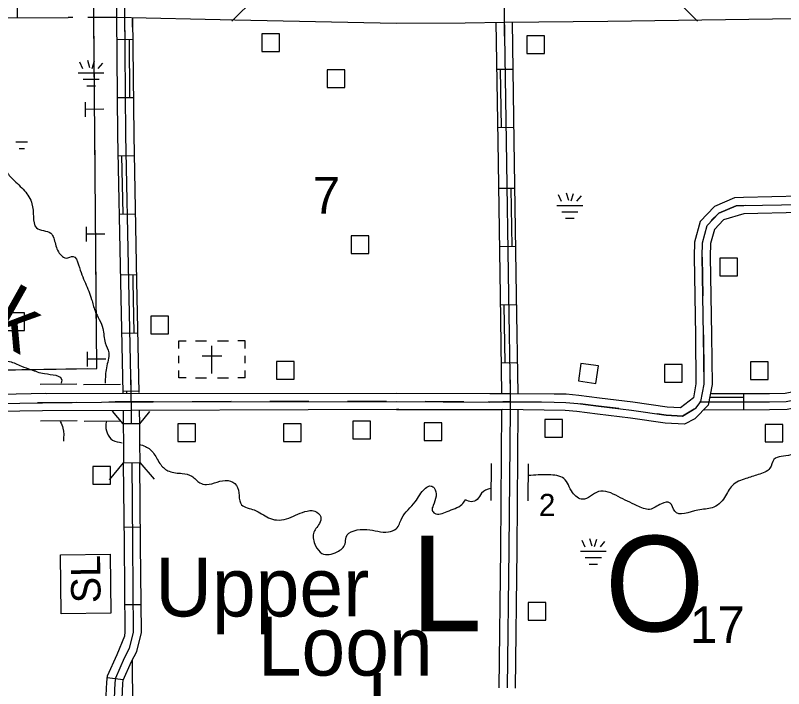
# Model space of a CAD drawing. Extents: x 2421733 to 2717414, y 780717 to 970007.
# Drawn here: x 2587076 to 2597531, y 908407 to 917571 of the extents above; entities that cross this region are included whole.
import ezdxf

# ---------------------------------------------------------------- set-up
doc = ezdxf.new("R2010")
doc.units = 0
for name, color, linetype in [('CR RTE', 7, 'Continuous'), ('CSAH RTE', 7, 'Continuous'), ('DWELLING', 7, 'Continuous'), ('HYDRO', 7, 'Continuous'), ('HYRDO TXT', 7, 'Continuous'), ('MISC SYM', 7, 'Continuous'), ('QUAD BASE SYM', 7, 'Continuous'), ('SECTION', 7, 'Continuous'), ('SECTION CORNER BASE', 7, 'Continuous'), ('SWAMP', 7, 'Continuous'), ('TOWNSHIP BDRY', 7, 'Continuous'), ('TOWNSHIP NAME', 7, 'Continuous'), ('TOWNSHIP ROAD', 7, 'Continuous'), ('TRANSMISSION', 7, 'Continuous')]:
    doc.layers.add(name, color=color, linetype=linetype)

msp = doc.modelspace()

# ---------------------------------------------------------------- linework, layer by layer
at = {"layer": 'CR RTE'}
msp.add_lwpolyline([(2584518.093, 923164.63), (2584867.346, 922889.272), (2585070.652, 922881.025), (2587116.039, 922862.137), (2588413.383, 922850.97), (2588425.547, 920669.635), (2588450.89, 917546.025), (2590060.868, 917509.216), (2592255.893, 917465.589), (2593197.351, 917468.689), (2593728.865, 917479.789), (2595137.8, 917493.106), (2597377.358, 917525.699), (2599009.105, 917550.298), (2600836.464, 917574.262), (2601890.129, 917610.94), (2603440.174, 917720.154), (2604170.931, 917774.695), (2604172.918, 917369.507), (2604175.474, 916829.448), (2604206.688, 916498.954), (2604381.679, 916308.845)], dxfattribs=at)
at = {"layer": 'CSAH RTE'}
for p, q in [((2587413.514, 912552.561), (2587913.483, 912558.12)), ((2588004.895, 912546.786), (2588504.864, 912552.343)), ((2587419.073, 912052.592), (2587919.042, 912058.151)), ((2588010.452, 912046.817), (2588510.421, 912052.374))]:
    msp.add_line(p, q, dxfattribs=at)
for points in [[(2597753.347, 915108.773), (2596984.304, 915091.273), (2596864.036, 915086.961), (2596588.389, 914970.342), (2596395.182, 914767.078), (2596317.034, 914485.016), (2596312.302, 914288.182), (2596329.426, 913215.851), (2596337.53, 912554.746), (2596304.563, 912367.312), (2596126.253, 912227.577), (2595947.513, 912239.848), (2595476.681, 912305.551), (2595025.004, 912361.274), (2594743.181, 912396.445), (2594570.931, 912413.626), (2594409.477, 912416.235), (2593808.782, 912420.255), (2593530.722, 912418.052), (2592262.767, 912426.128), (2587494.462, 912420.613)], [(2593530.808, 912308.057), (2593808.85, 912310.26), (2594408.22, 912306.249), (2594564.573, 912303.722), (2594730.91, 912287.131), (2595011.46, 912252.119), (2595462.346, 912196.494), (2595933.25, 912130.781), (2596153.722, 912118.017), (2596338.455, 912229.638), (2596404.85, 912317.603), (2596447.589, 912549.955), (2596439.407, 913217.403), (2596422.315, 914287.738), (2596426.844, 914476.124), (2596491.644, 914712.41), (2596650.466, 914878.233), (2596885.281, 914977.66), (2596987.526, 914981.326), (2597755.343, 914998.798)], [(2597012.673, 914981.898), (2596885.281, 914977.66), (2596650.466, 914878.233), (2596542.82, 914780.864)], [(2597757.339, 914888.823), (2596990.748, 914871.379), (2596712.543, 914786.124), (2596588.106, 914657.742), (2596536.654, 914467.232), (2596532.328, 914287.294), (2596549.388, 913218.955), (2596557.648, 912545.164), (2596505.137, 912267.894), (2596320.117, 912079.913), (2596181.191, 912008.457), (2595918.987, 912021.714), (2595448.011, 912087.437), (2594997.916, 912142.964), (2594718.639, 912177.817), (2594558.215, 912193.818), (2593700.634, 912207.808)], [(2596422.429, 914280.609), (2596430.859, 913752.676)], [(2596439.29, 913224.743), (2596439.407, 913217.403), (2596445.789, 912696.783)], [(2587490.453, 912423.411), (2585274.979, 912375.913), (2583300.104, 912347.55), (2581716.615, 912319.64), (2579984.933, 912291.564), (2578167.624, 912266.78)], [(2578057.998, 912155.283), (2579986.575, 912181.584), (2581718.474, 912209.664), (2583301.863, 912237.572), (2585276.595, 912265.933), (2587443.981, 912298.528), (2588652.105, 912311.96), (2588650.098, 912311.958), (2592262.481, 912316.136), (2593530.808, 912308.057)], [(2587904.414, 912303.647), (2587443.981, 912298.528), (2587376.45, 912297.512)], [(2588956.353, 912312.312), (2588650.098, 912311.958), (2588652.105, 912311.96), (2588432.381, 912309.517)], [(2590012.353, 912313.533), (2589484.353, 912312.923)], [(2591068.353, 912314.754), (2590540.353, 912314.144)], [(2592124.353, 912315.976), (2591596.353, 912315.365)], [(2593180.334, 912310.289), (2592652.345, 912313.652)], [(2594236.308, 912307.399), (2593808.85, 912310.26), (2593708.321, 912309.463)], [(2595287.192, 912218.102), (2595011.46, 912252.119), (2594763.208, 912283.1)], [(2592266.556, 912204.849), (2587445.42, 912188.545), (2585278.211, 912155.953), (2583303.622, 912127.594), (2581720.333, 912099.688), (2579988.217, 912071.604), (2578168.983, 912046.794)], [(2592294.634, 912205.937), (2592262.195, 912206.144), (2593700.634, 912207.808)], [(2596311.178, 912209.675), (2596153.722, 912118.017), (2595933.25, 912130.781), (2595810.491, 912147.912)]]:
    msp.add_lwpolyline(points, dxfattribs=at)
at = {"layer": 'DWELLING'}
for points in [[(2590430.524, 917319.123), (2590430.524, 917079.123), (2590670.524, 917079.123), (2590670.524, 917319.123)], [(2594036.78, 917294.375), (2594036.78, 917054.375), (2594276.78, 917054.375), (2594276.78, 917294.375)], [(2591318.054, 916828.378), (2591318.054, 916588.378), (2591558.054, 916588.378), (2591558.054, 916828.378)], [(2591646.162, 914571.687), (2591646.162, 914331.687), (2591886.162, 914331.687), (2591886.162, 914571.687)], [(2596664.49, 914267.892), (2596664.49, 914027.892), (2596904.49, 914027.892), (2596904.49, 914267.892)], [(2586961.629, 913520.939), (2586961.629, 913280.939), (2587201.629, 913280.939), (2587201.629, 913520.939)], [(2588918.628, 913478.451), (2588918.628, 913238.451), (2589158.628, 913238.451), (2589158.628, 913478.451)], [(2590629.732, 912859.46), (2590629.732, 912619.46), (2590869.732, 912619.46), (2590869.732, 912859.46)], [(2594771.898, 912832.781), (2594739.471, 912594.982), (2594977.27, 912562.555), (2595009.697, 912800.354)], [(2595909.984, 912819.264), (2595909.984, 912579.264), (2596149.984, 912579.264), (2596149.984, 912819.264)], [(2597079.674, 912853.788), (2597079.674, 912613.788), (2597319.674, 912613.788), (2597319.674, 912853.788)], [(2591669.518, 912047.856), (2591669.518, 911807.856), (2591909.518, 911807.856), (2591909.518, 912047.856)], [(2594282.174, 912071.224), (2594282.174, 911831.224), (2594522.174, 911831.224), (2594522.174, 912071.224)], [(2589288.827, 912013.412), (2589288.827, 911773.412), (2589528.827, 911773.412), (2589528.827, 912013.412)], [(2590723.598, 912012.802), (2590723.598, 911772.802), (2590963.598, 911772.802), (2590963.598, 912012.802)], [(2592638.274, 912024.32), (2592638.274, 911784.32), (2592878.274, 911784.32), (2592878.274, 912024.32)], [(2597280.567, 912004.705), (2597280.567, 911764.705), (2597520.567, 911764.705), (2597520.567, 912004.705)], [(2588129.035, 911428.876), (2588129.035, 911188.876), (2588369.035, 911188.876), (2588369.035, 911428.876)], [(2594055.49, 909580.939), (2594055.49, 909340.939), (2594295.49, 909340.939), (2594295.49, 909580.939)]]:
    msp.add_lwpolyline(points, close=True, dxfattribs=at)
at = {"layer": 'HYDRO'}
for points in [[(2585020.202, 917322.969), (2584924.206, 917198.02), (2584942.491, 917045.593), (2585018.925, 916927.333), (2585243.854, 916819.275), (2585360.414, 916709.086), (2585416.821, 916562.721), (2585439.248, 916322.039), (2585541.801, 916183.751), (2585640.34, 916045.459), (2585746.805, 915977.381), (2585891.282, 915989.584), (2586128.041, 916025.964), (2586244.452, 916018.075), (2586433.248, 915915.992), (2586634.194, 915739.706), (2586728.541, 915723.768), (2586822.981, 915643.642), (2586947.686, 915453.226), (2587044.186, 915336.995), (2587200.946, 915184.729), (2587301.55, 915006.321), (2587321.877, 914829.825), (2587362.234, 914679.43), (2587557.01, 914605.437), (2587621.447, 914457.075), (2587701.948, 914302.715), (2587766.218, 914268.689), (2587862.516, 914290.865), (2587934.931, 914176.613), (2588029.623, 913923.98), (2588114.232, 913705.435), (2588160.618, 913549.029), (2588267.335, 913308.445), (2588299.732, 913111.905), (2588346.083, 912979.569), (2588314.441, 912773.786), (2588300.194, 912567.209)], [(2579597.034, 916443.66), (2579709.788, 916191.047), (2579858.479, 916066.854), (2580015.104, 916006.858), (2580157.574, 916019.058), (2580336.128, 916059.383), (2580544.844, 916059.624), (2580701.626, 915891.31), (2580856.174, 915879.454), (2580916.289, 915941.706), (2580892.087, 916023.92), (2580954.232, 916070.127), (2581235.196, 916070.452), (2581379.823, 915980.354), (2581592.643, 915918.418), (2581757.16, 915950.702), (2582068.2, 915969.115), (2582202.62, 915997.353), (2582369.17, 916011.587), (2582527.726, 916003.747), (2582644.034, 916066.064), (2582834.365, 916286.932), (2583012.919, 916327.257), (2583129.397, 916273.232), (2583294.236, 916084.869), (2583382.735, 915950.576), (2583403.071, 915768.063), (2583497.684, 915569.589), (2583612.205, 915481.462), (2583712.755, 915341.166), (2583698.868, 915230.826), (2583783.359, 915092.517), (2583869.901, 914924.122), (2584056.828, 914727.76), (2584191.397, 914653.698), (2584263.876, 914495.316), (2584213.836, 914404.993), (2584296.259, 914308.805), (2584364.513, 914294.843), (2584503.149, 914184.679), (2584629.802, 914034.383), (2584762.508, 913862.03), (2584993.461, 913751.973), (2585202.314, 913657.937), (2585407.223, 913515.756), (2585596.011, 913419.691), (2585816.861, 913355.758), (2585979.559, 913259.663), (2586168.487, 913067.316), (2586395.411, 912967.284), (2586618.271, 912901.347), (2586816.994, 912873.494), (2586997.633, 912859.662), (2587158.274, 912797.665), (2587288.792, 912749.675), (2587473.888, 912695.429), (2587706.434, 912605.733), (2587698.739, 912566.421)], [(2587687.342, 912044.258), (2587723.204, 911954.603), (2587730.328, 911776.519)], [(2588314.376, 912047.219), (2588307.318, 912011.589), (2588399.921, 911790.766), (2588528.141, 911755.149)], [(2597802.547, 912062.028), (2597780.804, 911876.066), (2597780.362, 911715.727), (2597627.658, 911587.965), (2597398.957, 911524.594), (2597344.512, 911408.529), (2597183.901, 911320.879), (2597017.37, 911267.321), (2596832.687, 911173.739), (2596727.994, 911009.74), (2596557.21, 910868.009), (2596364.686, 910838.589), (2596047.909, 910821.611), (2595986.076, 910934.057), (2595867.777, 910924.432), (2595707.194, 910846.803), (2595536.941, 910897.48), (2595278.691, 911022.609), (2595010.257, 911089.649), (2594795.472, 910984.142), (2594659.408, 911074.789), (2594539.663, 911267.6), (2594333.322, 911316.393), (2594058.704, 911308.456)], [(2588764.389, 911730.345), (2588845.653, 911704.398), (2588962.199, 911604.238), (2589054.732, 911455.909), (2589169.256, 911365.776), (2589345.905, 911335.892), (2589476.405, 911299.937), (2589586.918, 911207.794), (2589675.253, 911185.831), (2589970.186, 911240.331), (2590084.674, 911174.269), (2590155.302, 910909.573), (2590327.996, 910839.566), (2590522.822, 910731.473), (2590629.227, 910703.514), (2590765.672, 910719.719), (2591014.384, 910816.289), (2591150.843, 910822.465), (2591231.23, 910746.334), (2591213.303, 910654.042), (2591131.217, 910519.552), (2591159.559, 910351.09)], [(2591159.559, 910351.09), (2591248.014, 910246.886), (2591454.691, 910269.189), (2591562.904, 910377.633), (2591576.82, 910467.914), (2591857.631, 910572.546), (2592152.689, 910540.792), (2592258.992, 910583.039), (2592333.039, 910725.543), (2592517.347, 910948.411), (2592655.549, 911135.119), (2592733.773, 911165.298), (2592773.949, 911139.268), (2592762.256, 910900.553), (2592748.305, 910834.342), (2592780.473, 910794.261), (2592951.023, 910818.529), (2593151.57, 910915.044), (2593201.651, 910977.285)], [(2593547.622, 911131.748), (2593418.528, 911066.918), (2593360.162, 910982.934), (2593279.889, 910951.135), (2593201.651, 910977.285)]]:
    msp.add_spline(points, degree=3, dxfattribs=at)
at = {"layer": 'MISC SYM'}
for p, q in [((2589302.582, 913039.19), (2589302.582, 913139.19)), ((2589302.582, 913139.19), (2589402.582, 913139.19)), ((2589527.582, 913139.19), (2589677.582, 913139.19)), ((2589827.582, 913139.19), (2589977.582, 913139.19)), ((2590202.582, 913139.19), (2590102.582, 913139.19)), ((2590202.582, 913039.19), (2590202.582, 913139.19)), ((2589751.577, 912697.5), (2589751.577, 913074.37)), ((2589302.582, 912839.19), (2589302.582, 912939.19)), ((2589620.415, 912938.334), (2589883.554, 912937.039)), ((2590202.582, 912839.19), (2590202.582, 912939.19)), ((2589302.582, 912639.19), (2589302.582, 912739.19)), ((2590202.582, 912639.19), (2590202.582, 912739.19)), ((2589402.582, 912639.19), (2589302.582, 912639.19)), ((2589527.582, 912639.19), (2589677.582, 912639.19)), ((2589827.582, 912639.19), (2589977.582, 912639.19)), ((2590202.582, 912639.19), (2590102.582, 912639.19))]:
    msp.add_line(p, q, dxfattribs=at)
msp.add_lwpolyline([(2588374.889, 909436.172), (2587700.708, 909427.638), (2587690.583, 910227.574), (2588364.764, 910236.108)], close=True, dxfattribs=at)
at = {"layer": 'QUAD BASE SYM'}
for p, q in [((2590022.407, 923830.161), (2596358.407, 917494.161)), ((2590022.407, 917494.161), (2596358.407, 923830.161))]:
    msp.add_line(p, q, dxfattribs=at)
at = {"layer": 'SECTION CORNER BASE'}
for p, q in [((2588559.575, 917953.551), (2588560.451, 917353.551)), ((2593728.025, 917889.769), (2593726.369, 917289.771)), ((2588649.66, 912611.958), (2588650.536, 912011.958)), ((2593809.678, 912610.259), (2593808.022, 912010.261)), ((2588350.098, 912311.52), (2588950.098, 912312.396)), ((2588650.098, 912311.958), (2588650.098, 912311.958)), ((2593508.851, 912311.088), (2594108.849, 912309.432)), ((2593808.85, 912310.26), (2593808.85, 912310.26))]:
    msp.add_line(p, q, dxfattribs=at)
at = {"layer": 'SWAMP'}
for p, q in [((2588091.864, 916856.862), (2588060.172, 916957.223)), ((2588123.559, 916849.819), (2588155.251, 916950.18)), ((2587995.636, 916842.829), (2587953.375, 916933.461)), ((2588202.79, 916846.298), (2588266.176, 916920.248)), ((2587932.129, 916788.608), (2588282.129, 916788.608)), ((2587997.129, 916701.108), (2588217.129, 916701.108)), ((2588049.629, 916613.608), (2588164.629, 916613.608)), ((2587083.65, 915848.408), (2587243.65, 915848.408)), ((2587126.15, 915760.908), (2587201.15, 915760.908)), ((2594509.621, 915038.529), (2594467.36, 915129.161)), ((2594605.849, 915052.562), (2594574.157, 915152.923)), ((2594637.544, 915045.519), (2594669.236, 915145.88)), ((2594716.775, 915041.998), (2594780.161, 915115.948)), ((2594446.114, 914984.308), (2594796.114, 914984.308)), ((2594511.114, 914896.808), (2594731.114, 914896.808)), ((2594563.614, 914809.308), (2594678.614, 914809.308)), ((2594829.134, 910332.757), (2594786.873, 910423.389)), ((2594925.362, 910346.79), (2594893.67, 910447.151)), ((2594957.057, 910339.747), (2594988.749, 910440.108)), ((2595036.288, 910336.226), (2595099.674, 910410.176)), ((2594765.627, 910278.536), (2595115.627, 910278.536)), ((2594830.627, 910191.036), (2595050.627, 910191.036)), ((2594883.127, 910103.536), (2594998.127, 910103.536))]:
    msp.add_line(p, q, dxfattribs=at)
at = {"layer": 'TOWNSHIP BDRY'}
msp.add_line((2588665.94, 908791.052), (2588671.393, 907579.229), dxfattribs=at)
at = {"layer": 'TOWNSHIP ROAD'}
for p, q in [((2587104.537, 917536.66), (2587103.494, 917756.641)), ((2588453.972, 917244.023), (2588673.946, 917246.148)), ((2593849.072, 916835.655), (2593629.116, 916832.193)), ((2588461.624, 916452.06), (2588681.598, 916454.185)), ((2593861.537, 916043.753), (2593641.58, 916040.291)), ((2588472.056, 915659.048), (2588691.998, 915663.351)), ((2593874.388, 915215.827), (2593654.431, 915212.427)), ((2588487.545, 914867.2), (2588707.487, 914871.502)), ((2593886.631, 914423.922), (2593666.673, 914420.521)), ((2588503.739, 914039.363), (2588723.681, 914043.665)), ((2593898.831, 913631.982), (2593678.873, 913628.65)), ((2588520.319, 913247.365), (2588740.254, 913252.011)), ((2593910.828, 912840.073), (2593690.869, 912836.74)), ((2588537.048, 912455.541), (2588756.983, 912460.188)), ((2596984.215, 912420.153), (2596984.404, 912200.169)), ((2593552.322, 911469.614), (2593548.445, 910969.629)), ((2594052.307, 911465.737), (2594048.43, 910965.752)), ((2588778.508, 910604.405), (2588558.537, 910602.033)), ((2588787.722, 909548.157), (2588567.745, 909546.363)), ((2588544.951, 908528.647), (2588326.627, 908555.626))]:
    msp.add_line(p, q, dxfattribs=at)
for points in [[(2588559.974, 917659.066), (2588560.013, 917653.551), (2588576.563, 915940.536), (2588615.603, 913944.716), (2588647.513, 912434.322)], [(2593727.264, 917585.509), (2593754.487, 915855.989), (2593786.805, 913765.431), (2593807.12, 912424.454)], [(2585586.467, 917498.681), (2586882.091, 917535.605), (2587794.491, 917539.929)], [(2587860.543, 917540.25), (2587794.491, 917539.937)], [(2588444.182, 917543.017), (2588060.541, 917541.198)], [(2588451.079, 917543.576), (2588466.581, 915938.929), (2588505.634, 913942.479), (2588537.546, 912431.999)], [(2588671.719, 917411.635), (2588670.964, 917518.324)], [(2588671.105, 917540.155), (2588686.545, 915942.143), (2588725.572, 913946.953), (2588757.48, 912436.645)], [(2593697.141, 912422.788), (2593676.826, 913763.748), (2593644.508, 915854.272), (2593618.959, 917477.494)], [(2593917.099, 912426.12), (2593896.784, 913767.114), (2593864.466, 915857.706), (2593838.917, 917480.829)], [(2588623.956, 917245.665), (2588631.608, 916453.702)], [(2593691.566, 916041.079), (2593679.101, 916832.981)], [(2588522.046, 915660.027), (2588537.535, 914868.178)], [(2593836.637, 914423.149), (2593824.395, 915215.054)], [(2588673.699, 914042.687), (2588675.591, 913945.936), (2588690.274, 913250.955)], [(2593740.856, 912837.498), (2593728.859, 913629.407)], [(2588587.037, 912456.599), (2588587.534, 912433.056)], [(2598952.856, 912432.433), (2598312.916, 912431.216), (2598162.009, 912425.066), (2597963.935, 912384.295), (2597776.489, 912471.929), (2597553.552, 912425.465), (2597337.66, 912420.458), (2596547.096, 912419.776)], [(2596386.787, 912309.646), (2597338.983, 912310.467), (2597565.519, 912315.721), (2597766.095, 912357.139), (2597936.259, 912274.395), (2598178.932, 912315.672), (2598315.261, 912321.228), (2598953.065, 912322.441)], [(2596984.257, 912370.153), (2596526.541, 912369.758)], [(2598953.274, 912212.449), (2598317.606, 912211.24), (2598041.014, 912164.052), (2597908.583, 912164.495), (2597755.701, 912242.349), (2597577.486, 912205.977), (2597340.306, 912200.476), (2596451.129, 912199.709)], [(2588899.289, 912178.833), (2588763.318, 912013.195), (2588543.347, 912010.823), (2588395.834, 912182.822)], [(2588541.37, 912194.056), (2588543.35, 912010.447)], [(2588651.356, 912195.242), (2588653.336, 912011.633)], [(2588761.342, 912196.428), (2588763.322, 912012.819)], [(2593660.055, 908417.457), (2593683.304, 910305.146), (2593698.077, 912210.06)], [(2593808.066, 912209.207), (2593793.291, 910304.042), (2593770.039, 908416.102)], [(2593880.023, 908414.747), (2593903.278, 910302.938), (2593918.055, 912208.354)], [(2588543.347, 912010.823), (2588546.193, 911746.838), (2588549.04, 911482.853)], [(2588763.318, 912013.195), (2588766.165, 911749.21), (2588769.011, 911485.225)], [(2588564.17, 907026.846), (2588565.691, 907315.921), (2588490.624, 907451.736), (2588341.094, 907700.381), (2588295.286, 907949.891), (2588319.213, 908495.63), (2588329.701, 908580.504), (2588459.803, 908871.524), (2588567.866, 909127.183), (2588570.752, 909177.48), (2588561.004, 910373.247), (2588549.116, 911475.722)], [(2588358.693, 911250.975), (2588549.04, 911482.853), (2588769.011, 911485.225), (2588964.313, 911257.505)], [(2588659.102, 911476.908), (2588670.991, 910374.288), (2588680.77, 909174.775), (2588626.907, 908954.064), (2588558.863, 908823.602), (2588436.842, 908550.659), (2588428.909, 908486.462), (2588405.602, 907954.873), (2588472.246, 907670.113), (2588582.855, 907511.775), (2588675.433, 907333.357), (2588679.877, 907038.496), (2588673.871, 907028.46)], [(2588782.811, 907030.358), (2588785.175, 907350.793), (2588675.086, 907571.814), (2588551.03, 907768.161), (2588515.918, 907959.855), (2588538.605, 908477.294), (2588543.983, 908520.814), (2588657.923, 908775.68), (2588728.618, 908911.226), (2588790.788, 909172.07), (2588780.978, 910375.329), (2588769.088, 911478.094)]]:
    msp.add_lwpolyline(points, dxfattribs=at)
at = {"layer": 'TRANSMISSION'}
for p, q in [((2588280.814, 916293.542), (2588030.822, 916291.502)), ((2588294.691, 914593.602), (2588044.699, 914591.561)), ((2588308.568, 912893.662), (2588058.576, 912891.621))]:
    msp.add_line(p, q, dxfattribs=at)
for points in [[(2574003.003, 886179.722), (2578289.125, 886237.254), (2583093.033, 886179.722), (2583160.57, 893783.203), (2582764.89, 894452.223), (2583126.088, 895030.481), (2583064.267, 902928.681), (2583887.212, 903425.592), (2583869.713, 904640.253), (2583035.501, 904935.105), (2582920.438, 912680.33), (2588184.601, 912766.627), (2588141.452, 918052.366), (2602251.136, 918181.815), (2603933.942, 918325.644)], [(2588153.777, 916542.596), (2588145.641, 917539.192)], [(2588031.638, 916191.505), (2588030.005, 916391.498)], [(2588167.654, 914842.653), (2588157.858, 916042.613)], [(2588045.516, 914491.565), (2588043.883, 914691.558)], [(2588181.531, 913142.71), (2588171.735, 914342.67)], [(2588059.393, 912791.625), (2588057.76, 912991.618)], [(2586860.874, 912744.927), (2588060.713, 912764.596)]]:
    msp.add_lwpolyline(points, dxfattribs=at)

# ---------------------------------------------------------------- texts
at = {"layer": 'DWELLING'}
msp.add_text('2', height=300, dxfattribs=at).set_placement((2594201.007, 910758.272))
at = {"layer": 'HYRDO TXT'}
msp.add_text('Creek', height=800, rotation=330.6990722, dxfattribs=at).set_placement((2584656.15, 914345.391))
for s, p in [('Upper', (2588978.42, 909389.78)), ('Loon', (2590374.296, 908584.858)), ('L.', (2591861.873, 907820.69))]:
    msp.add_text(s, height=800, dxfattribs=at).set_placement(p)
at = {"layer": 'MISC SYM'}
msp.add_text('SL', height=400, rotation=90.7252944, dxfattribs=at).set_placement((2588237.152, 909572.747))
at = {"layer": 'SECTION'}
for s, p in [('7', (2591122.102, 914873.471)), ('17', (2596257.44, 909026.621))]:
    msp.add_text(s, height=500, dxfattribs=at).set_placement(p)
at = {"layer": 'TOWNSHIP NAME'}
for s, p in [('L', (2592459.457, 909187.511)), ('O', (2595099.457, 909187.511))]:
    msp.add_text(s, height=1300, dxfattribs=at).set_placement(p)

doc.saveas('drawing.dxf')
